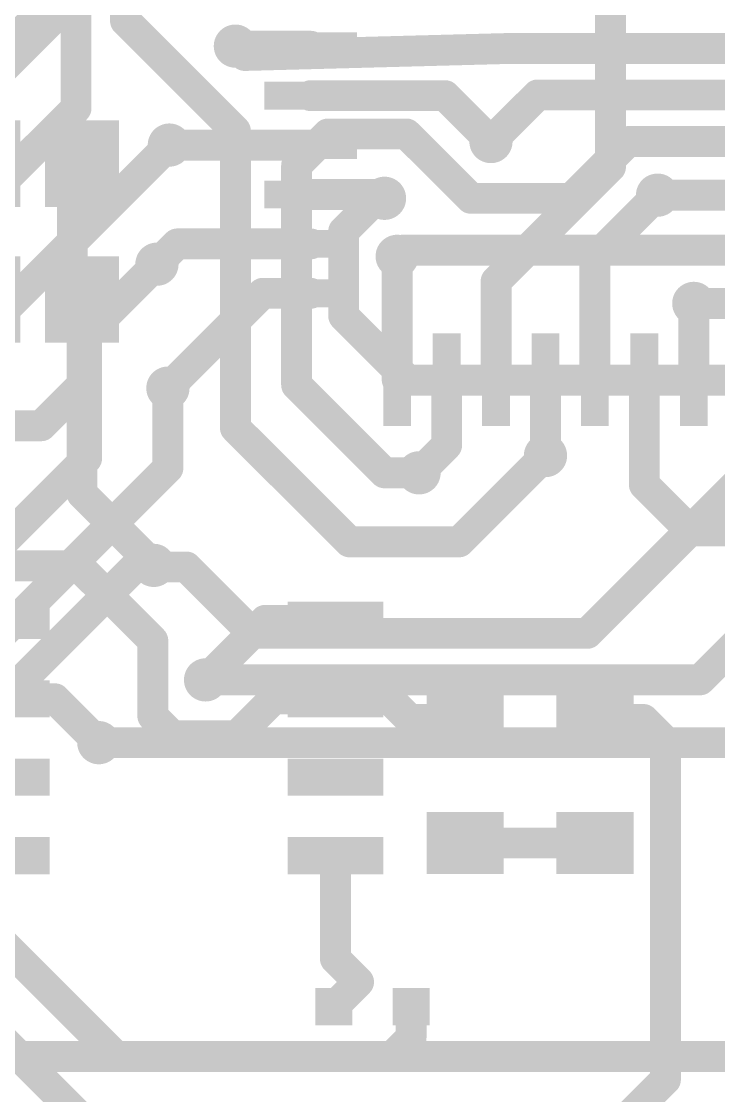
# Model space of a CAD drawing. Header units: millimetres. Extents: x -963 to 6509, y -1367 to 453.
# Drawn here: x -69.29 to -58.01, y 42.43 to 59.82 of the extents above; entities that cross this region are included whole.
import ezdxf

# ---------------------------------------------------------------- set-up
doc = ezdxf.new("R2010")
doc.units = ezdxf.units.MM
doc.header["$LTSCALE"] = 0.5
doc.layers.get('0').update_dxf_attribs({"lineweight": 60})
for name, color, linetype in [('BottomLayer', 5, 'Continuous'), ('MultiLayer', 9, 'Continuous'), ('TopLayer', 1, 'Continuous'), ('TopPaste', 8, 'Continuous'), ('ViaHoleLayer', 16, 'Continuous')]:
    doc.layers.add(name, color=color, linetype=linetype)

# ---------------------------------------------------------------- blocks, each defined once
blk = doc.blocks.new('32TQFP_7_7__8')
at = {"layer": 'TopLayer'}
for points in [[(-2.5750012, 3.45003628), (-2.5750012, 4.95003328), (-3.02499776, 3.45003628), (-3.02499776, 4.95003328)], [(-1.7750028, 3.45003628), (-1.7750028, 4.95003328), (-2.22499936, 3.45003628), (-2.22499936, 4.95003328)], [(-0.9750044, 3.45003628), (-0.9750044, 4.95003328), (-1.42500096, 3.45003628), (-1.42500096, 4.95003328)], [(-0.175006, 3.45003628), (-0.175006, 4.95003328), (-0.62500256, 3.45003628), (-0.62500256, 4.95003328)], [(0.6249924, 3.45003628), (0.6249924, 4.95003328), (0.17499584, 3.45003628), (0.17499584, 4.95003328)], [(1.4249908, 3.45003628), (1.4249908, 4.95003328), (0.9749942399999999, 3.45003628), (0.9749942399999999, 4.95003328)], [(2.2249892, 3.45003628), (2.2249892, 4.95003328), (1.77499264, 3.45003628), (1.77499264, 4.95003328)], [(3.0249876, 3.45003628), (3.0249876, 4.95003328), (2.57499104, 3.45003628), (2.57499104, 4.95003328)], [(-4.94999518, 2.5750393), (-3.44999818, 2.5750393), (-4.94999518, 3.02503586), (-3.44999818, 3.02503586)], [(3.44998802, 2.5750393), (4.94998502, 2.5750393), (3.44998802, 3.02503586), (4.94998502, 3.02503586)], [(-4.94999518, 1.7750409), (-3.44999818, 1.7750409), (-4.94999518, 2.22503746), (-3.44999818, 2.22503746)], [(3.44998802, 1.7750409), (4.94998502, 1.7750409), (3.44998802, 2.22503746), (4.94998502, 2.22503746)], [(-4.94999518, 0.9750424999999999), (-3.44999818, 0.9750424999999999), (-4.94999518, 1.42503906), (-3.44999818, 1.42503906)], [(3.44998802, 0.9750424999999999), (4.94998502, 0.9750424999999999), (3.44998802, 1.42503906), (4.94998502, 1.42503906)], [(-4.94999518, 0.1750441), (-3.44999818, 0.1750441), (-4.94999518, 0.6250406599999999), (-3.44999818, 0.6250406599999999)], [(3.44998802, 0.1750441), (4.94998502, 0.1750441), (3.44998802, 0.6250406599999999), (4.94998502, 0.6250406599999999)], [(-4.94999518, -0.6249543), (-3.44999818, -0.6249543), (-4.94999518, -0.17495774), (-3.44999818, -0.17495774)], [(3.44998802, -0.6249543), (4.94998502, -0.6249543), (3.44998802, -0.17495774), (4.94998502, -0.17495774)], [(-4.94999518, -1.4249527), (-3.44999818, -1.4249527), (-4.94999518, -0.97495614), (-3.44999818, -0.97495614)], [(3.44998802, -1.4249527), (4.94998502, -1.4249527), (3.44998802, -0.97495614), (4.94998502, -0.97495614)], [(-4.94999518, -2.2249511), (-3.44999818, -2.2249511), (-4.94999518, -1.77495454), (-3.44999818, -1.77495454)], [(3.44998802, -2.2249511), (4.94998502, -2.2249511), (3.44998802, -1.77495454), (4.94998502, -1.77495454)], [(-4.94999518, -3.0249495), (-3.44999818, -3.0249495), (-4.94999518, -2.57495294), (-3.44999818, -2.57495294)], [(3.44998802, -3.0249495), (4.94998502, -3.0249495), (3.44998802, -2.57495294), (4.94998502, -2.57495294)], [(-2.5750012, -4.94999772), (-2.5750012, -3.45000072), (-3.02499776, -4.94999772), (-3.02499776, -3.45000072)], [(-1.7750028, -4.94999772), (-1.7750028, -3.45000072), (-2.22499936, -4.94999772), (-2.22499936, -3.45000072)], [(-0.9750044, -4.94999772), (-0.9750044, -3.45000072), (-1.42500096, -4.94999772), (-1.42500096, -3.45000072)], [(-0.175006, -4.94999772), (-0.175006, -3.45000072), (-0.62500256, -4.94999772), (-0.62500256, -3.45000072)], [(0.6249924, -4.94999772), (0.6249924, -3.45000072), (0.17499584, -4.94999772), (0.17499584, -3.45000072)], [(1.4249908, -4.94999772), (1.4249908, -3.45000072), (0.9749942399999999, -4.94999772), (0.9749942399999999, -3.45000072)], [(2.2249892, -4.94999772), (2.2249892, -3.45000072), (1.77499264, -4.94999772), (1.77499264, -3.45000072)], [(3.0249876, -4.94999772), (3.0249876, -3.45000072), (2.57499104, -4.94999772), (2.57499104, -3.45000072)]]:
    blk.add_solid(points, dxfattribs=at)
at = {"layer": 'TopPaste'}
for points in [[(-2.5750012, 3.45003628), (-2.5750012, 4.95003328), (-3.02499776, 3.45003628), (-3.02499776, 4.95003328)], [(-1.7750028, 3.45003628), (-1.7750028, 4.95003328), (-2.22499936, 3.45003628), (-2.22499936, 4.95003328)], [(-0.9750044, 3.45003628), (-0.9750044, 4.95003328), (-1.42500096, 3.45003628), (-1.42500096, 4.95003328)], [(-0.175006, 3.45003628), (-0.175006, 4.95003328), (-0.62500256, 3.45003628), (-0.62500256, 4.95003328)], [(0.6249924, 3.45003628), (0.6249924, 4.95003328), (0.17499584, 3.45003628), (0.17499584, 4.95003328)], [(1.4249908, 3.45003628), (1.4249908, 4.95003328), (0.9749942399999999, 3.45003628), (0.9749942399999999, 4.95003328)], [(2.2249892, 3.45003628), (2.2249892, 4.95003328), (1.77499264, 3.45003628), (1.77499264, 4.95003328)], [(3.0249876, 3.45003628), (3.0249876, 4.95003328), (2.57499104, 3.45003628), (2.57499104, 4.95003328)], [(-4.94999518, 2.5750393), (-3.44999818, 2.5750393), (-4.94999518, 3.02503586), (-3.44999818, 3.02503586)], [(3.44998802, 2.5750393), (4.94998502, 2.5750393), (3.44998802, 3.02503586), (4.94998502, 3.02503586)], [(-4.94999518, 1.7750409), (-3.44999818, 1.7750409), (-4.94999518, 2.22503746), (-3.44999818, 2.22503746)], [(3.44998802, 1.7750409), (4.94998502, 1.7750409), (3.44998802, 2.22503746), (4.94998502, 2.22503746)], [(-4.94999518, 0.9750424999999999), (-3.44999818, 0.9750424999999999), (-4.94999518, 1.42503906), (-3.44999818, 1.42503906)], [(3.44998802, 0.9750424999999999), (4.94998502, 0.9750424999999999), (3.44998802, 1.42503906), (4.94998502, 1.42503906)], [(-4.94999518, 0.1750441), (-3.44999818, 0.1750441), (-4.94999518, 0.6250406599999999), (-3.44999818, 0.6250406599999999)], [(3.44998802, 0.1750441), (4.94998502, 0.1750441), (3.44998802, 0.6250406599999999), (4.94998502, 0.6250406599999999)], [(-4.94999518, -0.6249543), (-3.44999818, -0.6249543), (-4.94999518, -0.17495774), (-3.44999818, -0.17495774)], [(3.44998802, -0.6249543), (4.94998502, -0.6249543), (3.44998802, -0.17495774), (4.94998502, -0.17495774)], [(-4.94999518, -1.4249527), (-3.44999818, -1.4249527), (-4.94999518, -0.97495614), (-3.44999818, -0.97495614)], [(3.44998802, -1.4249527), (4.94998502, -1.4249527), (3.44998802, -0.97495614), (4.94998502, -0.97495614)], [(-4.94999518, -2.2249511), (-3.44999818, -2.2249511), (-4.94999518, -1.77495454), (-3.44999818, -1.77495454)], [(3.44998802, -2.2249511), (4.94998502, -2.2249511), (3.44998802, -1.77495454), (4.94998502, -1.77495454)], [(-4.94999518, -3.0249495), (-3.44999818, -3.0249495), (-4.94999518, -2.57495294), (-3.44999818, -2.57495294)], [(3.44998802, -3.0249495), (4.94998502, -3.0249495), (3.44998802, -2.57495294), (4.94998502, -2.57495294)], [(-2.5750012, -4.94999772), (-2.5750012, -3.45000072), (-3.02499776, -4.94999772), (-3.02499776, -3.45000072)], [(-1.7750028, -4.94999772), (-1.7750028, -3.45000072), (-2.22499936, -4.94999772), (-2.22499936, -3.45000072)], [(-0.9750044, -4.94999772), (-0.9750044, -3.45000072), (-1.42500096, -4.94999772), (-1.42500096, -3.45000072)], [(-0.175006, -4.94999772), (-0.175006, -3.45000072), (-0.62500256, -4.94999772), (-0.62500256, -3.45000072)], [(0.6249924, -4.94999772), (0.6249924, -3.45000072), (0.17499584, -4.94999772), (0.17499584, -3.45000072)], [(1.4249908, -4.94999772), (1.4249908, -3.45000072), (0.9749942399999999, -4.94999772), (0.9749942399999999, -3.45000072)], [(2.2249892, -4.94999772), (2.2249892, -3.45000072), (1.77499264, -4.94999772), (1.77499264, -3.45000072)], [(3.0249876, -4.94999772), (3.0249876, -3.45000072), (2.57499104, -4.94999772), (2.57499104, -3.45000072)]]:
    blk.add_solid(points, dxfattribs=at)
blk = doc.blocks.new('MCP_SO_8_9')
at = {"layer": 'TopLayer'}
for points in [[(-2.2050121, 1.92500504), (-1.6050133, 1.92500504), (-2.2050121, 3.47500448), (-1.6050133, 3.47500448)], [(-0.9350120999999999, 1.92500504), (-0.3350133, 1.92500504), (-0.9350120999999999, 3.47500448), (-0.3350133, 3.47500448)], [(0.3349879, 1.92500504), (0.9349867, 1.92500504), (0.3349879, 3.47500448), (0.9349867, 3.47500448)], [(1.6049879, 1.92500504), (2.2049867, 1.92500504), (1.6049879, 3.47500448), (2.2049867, 3.47500448)], [(-2.2050121, -3.47498416), (-1.6050133, -3.47498416), (-2.2050121, -1.92498472), (-1.6050133, -1.92498472)], [(-0.9350120999999999, -3.47498416), (-0.3350133, -3.47498416), (-0.9350120999999999, -1.92498472), (-0.3350133, -1.92498472)], [(0.3349879, -3.47498416), (0.9349867, -3.47498416), (0.3349879, -1.92498472), (0.9349867, -1.92498472)], [(1.6049879, -3.47498416), (2.2049867, -3.47498416), (1.6049879, -1.92498472), (2.2049867, -1.92498472)]]:
    blk.add_solid(points, dxfattribs=at)
at = {"layer": 'TopPaste'}
for points in [[(-2.2050121, 1.92500504), (-1.6050133, 1.92500504), (-2.2050121, 3.47500448), (-1.6050133, 3.47500448)], [(-0.9350120999999999, 1.92500504), (-0.3350133, 1.92500504), (-0.9350120999999999, 3.47500448), (-0.3350133, 3.47500448)], [(0.3349879, 1.92500504), (0.9349867, 1.92500504), (0.3349879, 3.47500448), (0.9349867, 3.47500448)], [(1.6049879, 1.92500504), (2.2049867, 1.92500504), (1.6049879, 3.47500448), (2.2049867, 3.47500448)], [(-2.2050121, -3.47498416), (-1.6050133, -3.47498416), (-2.2050121, -1.92498472), (-1.6050133, -1.92498472)], [(-0.9350120999999999, -3.47498416), (-0.3350133, -3.47498416), (-0.9350120999999999, -1.92498472), (-0.3350133, -1.92498472)], [(0.3349879, -3.47498416), (0.9349867, -3.47498416), (0.3349879, -1.92498472), (0.9349867, -1.92498472)], [(1.6049879, -3.47498416), (2.2049867, -3.47498416), (1.6049879, -1.92498472), (2.2049867, -1.92498472)]]:
    blk.add_solid(points, dxfattribs=at)
blk = doc.blocks.new('R0805_22')
at = {"layer": 'TopLayer'}
for points in [[(-1.49997922, -0.6249924), (-0.4999812199999999, -0.6249924), (-1.49997922, 0.62500764), (-0.4999812199999999, 0.62500764)], [(0.5000167799999999, -0.6249924), (1.50001478, -0.6249924), (0.5000167799999999, 0.62500764), (1.50001478, 0.62500764)]]:
    blk.add_solid(points, dxfattribs=at)
at = {"layer": 'TopPaste'}
for points in [[(-1.49997922, -0.6249924), (-0.4999812199999999, -0.6249924), (-1.49997922, 0.62500764), (-0.4999812199999999, 0.62500764)], [(0.5000167799999999, -0.6249924), (1.50001478, -0.6249924), (0.5000167799999999, 0.62500764), (1.50001478, 0.62500764)]]:
    blk.add_solid(points, dxfattribs=at)
blk = doc.blocks.new('R0805_24')
at = {"layer": 'TopLayer'}
for points in [[(-1.49995636, -0.62499748), (-0.49995836, -0.62499748), (-1.49995636, 0.62500256), (-0.49995836, 0.62500256)], [(0.50003964, -0.62499748), (1.50003764, -0.62499748), (0.50003964, 0.62500256), (1.50003764, 0.62500256)]]:
    blk.add_solid(points, dxfattribs=at)
at = {"layer": 'TopPaste'}
for points in [[(-1.49995636, -0.62499748), (-0.49995836, -0.62499748), (-1.49995636, 0.62500256), (-0.49995836, 0.62500256)], [(0.50003964, -0.62499748), (1.50003764, -0.62499748), (0.50003964, 0.62500256), (1.50003764, 0.62500256)]]:
    blk.add_solid(points, dxfattribs=at)
blk = doc.blocks.new('ZQ_4P_36')
at = {"layer": 'TopLayer'}
for points in [[(-1.79995576, 0.20000722), (-0.39995856, 0.20000722), (-1.79995576, 1.40000482), (-0.39995856, 1.40000482)], [(0.40003984, 0.20000722), (1.80003704, 0.20000722), (0.40003984, 1.40000482), (1.80003704, 1.40000482)], [(-1.79995576, -1.39998958), (-0.39995856, -1.39998958), (-1.79995576, -0.19999198), (-0.39995856, -0.19999198)], [(0.40003984, -1.39998958), (1.80003704, -1.39998958), (0.40003984, -0.19999198), (1.80003704, -0.19999198)]]:
    blk.add_solid(points, dxfattribs=at)
at = {"layer": 'TopPaste'}
for points in [[(-1.79995576, 0.20000722), (-0.39995856, 0.20000722), (-1.79995576, 1.40000482), (-0.39995856, 1.40000482)], [(0.40003984, 0.20000722), (1.80003704, 0.20000722), (0.40003984, 1.40000482), (1.80003704, 1.40000482)], [(-1.79995576, -1.39998958), (-0.39995856, -1.39998958), (-1.79995576, -0.19999198), (-0.39995856, -0.19999198)], [(0.40003984, -1.39998958), (1.80003704, -1.39998958), (0.40003984, -0.19999198), (1.80003704, -0.19999198)]]:
    blk.add_solid(points, dxfattribs=at)
blk = doc.blocks.new('R___P___38')
at = {"layer": 'TopLayer'}
for points in [[(-0.45000418, 0.84999576), (0.44999402, 0.84999576), (-0.45000418, 1.44999456), (0.44999402, 1.44999456)], [(-0.9249968799999999, -1.45002504), (-0.32499808, -1.45002504), (-0.9249968799999999, -0.8500262399999999), (-0.32499808, -0.8500262399999999)], [(0.32498792, -1.45002504), (0.9249867199999999, -1.45002504), (0.32498792, -0.8500262399999999), (0.9249867199999999, -0.8500262399999999)]]:
    blk.add_solid(points, dxfattribs=at)
at = {"layer": 'TopPaste'}
for points in [[(-0.45000418, 0.84999576), (0.44999402, 0.84999576), (-0.45000418, 1.44999456), (0.44999402, 1.44999456)], [(-0.9249968799999999, -1.45002504), (-0.32499808, -1.45002504), (-0.9249968799999999, -0.8500262399999999), (-0.32499808, -0.8500262399999999)], [(0.32498792, -1.45002504), (0.9249867199999999, -1.45002504), (0.32498792, -0.8500262399999999), (0.9249867199999999, -0.8500262399999999)]]:
    blk.add_solid(points, dxfattribs=at)

msp = doc.modelspace()

# ---------------------------------------------------------------- linework, layer by layer
at = {"layer": 'BottomLayer', "const_width": 0.499999}
for points in [[(-67.60375917609122, 59.83032031473178), (-67.60375917609122, 64.98652031473179)], [(-68.4048243760912, 58.41965511473177), (-68.4048243760912, 61.81406031473179)], [(-67.60375917609122, 59.83032031473178), (-65.8257591760912, 58.05232031473179)], [(-65.8257591760912, 59.42392031473179), (-65.67407037609121, 59.27223151473177)], [(-65.67407037609121, 59.27223151473177), (-61.3533779760912, 59.38709031473178)], [(-61.3533779760912, 59.38709031473178), (-54.17858917609121, 59.38709031473178)], [(-61.69002957609121, 57.87899071473177), (-60.93595437609122, 58.63306591473179)], [(-60.93595437609122, 58.63306591473179), (-50.86861357609121, 58.63306591473179)], [(-73.77595917609119, 53.04852031473177), (-68.4048243760912, 58.41965511473177)], [(-65.8257591760912, 53.24232231473178), (-65.8257591760912, 58.05232031473179)], [(-64.8351591760912, 57.49352031473177), (-64.32715917609121, 58.00152031473178)], [(-64.32715917609121, 58.00152031473178), (-63.0571591760912, 58.00152031473178)], [(-63.0571591760912, 58.00152031473178), (-62.01575917609119, 56.96012031473177)], [(-60.3901591760912, 56.96012031473177), (-59.4712379760912, 57.87904151473177)], [(-59.4712379760912, 57.87904151473177), (-48.74715477609121, 57.87904151473177)], [(-69.90774237609119, 54.80853711473179), (-66.89443877609119, 57.82184071473179)], [(-64.8351591760912, 53.93752031473178), (-64.8351591760912, 57.49352031473177)], [(-58.99315917609121, 57.01092031473178), (-46.8390559760912, 57.01092031473178)], [(-64.0731591760912, 56.42672031473177), (-63.5397591760912, 56.96012031473177)], [(-63.5397591760912, 56.96012031473177), (-63.41275917609121, 56.96012031473177)], [(-62.01575917609119, 56.96012031473177), (-60.3901591760912, 56.96012031473177)], [(-64.0731591760912, 55.05512031473179), (-64.0731591760912, 56.42672031473177)], [(-63.20727317609121, 56.02032031473178), (-63.10567317609122, 56.12192031473177)], [(-63.10567317609122, 56.12192031473177), (-54.95455917609121, 56.12192031473177)], [(-68.23403477609119, 54.75504471473178), (-67.0957591760912, 55.89332031473177)], [(-58.40728277609119, 55.25832031473178), (-55.38635917609122, 55.25832031473178)], [(-64.0731591760912, 55.05512031473179), (-63.03175917609121, 54.01372031473178)], [(-68.23403477609119, 52.74773351473178), (-68.23403477609119, 54.75504471473178)], [(-63.03175917609121, 54.01372031473178), (-57.31675917609121, 54.01372031473178)], [(-66.91795917609122, 52.59086311473177), (-66.91795917609122, 53.88672031473178)], [(-64.8351591760912, 53.93752031473178), (-63.41275917609121, 52.51512031473177)], [(-65.8257591760912, 53.24232231473178), (-63.98095717609121, 51.39752031473179)], [(-62.20427797609119, 51.39752031473179), (-60.8072779760912, 52.79452031473178)], [(-70.8549591760912, 50.12680911473177), (-68.23403477609119, 52.74773351473178)], [(-70.59811437609122, 48.91070791473177), (-66.91795917609122, 52.59086311473177)], [(-63.41275917609121, 52.51512031473177), (-62.85395917609119, 52.51512031473177)], [(-60.12970757609119, 49.91649711473178), (-57.6072843760912, 52.43892031473177)], [(-63.98095717609121, 51.39752031473179), (-62.20427797609119, 51.39752031473179)], [(-70.8549591760912, 47.58752031473179), (-67.45135917609122, 50.99112031473177)], [(-67.45135917609122, 50.99112031473177), (-67.4259591760912, 51.01652031473179)], [(-67.45135917609122, 50.99112031473177), (-66.6196107760912, 50.99112031473177)], [(-67.4259591760912, 51.01652031473179), (-67.14655917609122, 51.01652031473179)], [(-66.6196107760912, 50.99112031473177), (-65.54498757609122, 49.91649711473178)], [(-58.30720677609119, 49.16247271473179), (-56.7325591760912, 50.73712031473178)], [(-65.54498757609122, 49.91649711473178), (-60.12970757609119, 49.91649711473178)], [(-66.30835917609122, 49.16247271473179), (-58.30720677609119, 49.16247271473179)], [(-68.03627037609121, 48.14632031473178), (-51.95725757609119, 48.14632031473178)], [(-73.77595917609119, 47.51980391473177), (-67.3920755760912, 41.13592031473178)], [(-71.71855917609119, 47.02872031473177), (-67.75615917609122, 43.06632031473177)], [(-67.75615917609122, 43.06632031473177), (-44.56768637609122, 43.06632031473177)]]:
    msp.add_lwpolyline(points, dxfattribs=at)
at = {"layer": 'BottomLayer'}
for points, const_width in [([(-67.7287576560912, 59.83032031473178, 1), (-67.4787606960912, 59.83032031473178, 1)], 0.2499995), ([(-67.7287576560912, 59.83032031473178, 1), (-67.4787606960912, 59.83032031473178, 1)], 0.2499995), ([(-66.0007600960912, 59.42392031473179, 1), (-65.6507582560912, 59.42392031473179, 1)], 0.3499993), ([(-65.95075765609121, 59.42392031473179, 1), (-65.70076069609121, 59.42392031473179, 1)], 0.2499995), ([(-65.7990688560912, 59.27223151473177, 1), (-65.54907189609119, 59.27223151473177, 1)], 0.2499995), ([(-65.7990688560912, 59.27223151473177, 1), (-65.54907189609119, 59.27223151473177, 1)], 0.2499995), ([(-61.47837645609121, 59.38709031473178, 1), (-61.22837949609121, 59.38709031473178, 1)], 0.2499995), ([(-61.47837645609121, 59.38709031473178, 1), (-61.22837949609121, 59.38709031473178, 1)], 0.2499995), ([(-61.06095285609121, 58.63306591473179, 1), (-60.8109558960912, 58.63306591473179, 1)], 0.2499995), ([(-61.06095285609121, 58.63306591473179, 1), (-60.8109558960912, 58.63306591473179, 1)], 0.2499995), ([(-68.52982285609122, 58.41965511473177, 1), (-68.27982589609121, 58.41965511473177, 1)], 0.2499995), ([(-68.52982285609122, 58.41965511473177, 1), (-68.27982589609121, 58.41965511473177, 1)], 0.2499995), ([(-65.95075765609121, 58.05232031473179, 1), (-65.70076069609121, 58.05232031473179, 1)], 0.2499995), ([(-65.95075765609121, 58.05232031473179, 1), (-65.70076069609121, 58.05232031473179, 1)], 0.2499995), ([(-67.0694396960912, 57.82184071473179, 1), (-66.71943785609122, 57.82184071473179, 1)], 0.3499993), ([(-64.4521576560912, 58.00152031473178, 1), (-64.2021606960912, 58.00152031473178, 1)], 0.2499995), ([(-64.4521576560912, 58.00152031473178, 1), (-64.2021606960912, 58.00152031473178, 1)], 0.2499995), ([(-63.18215765609119, 58.00152031473178, 1), (-62.93216069609122, 58.00152031473178, 1)], 0.2499995), ([(-63.18215765609119, 58.00152031473178, 1), (-62.93216069609122, 58.00152031473178, 1)], 0.2499995), ([(-61.86503049609121, 57.87899071473177, 1), (-61.5150286560912, 57.87899071473177, 1)], 0.3499993), ([(-61.81502805609119, 57.87899071473177, 1), (-61.56503109609122, 57.87899071473177, 1)], 0.2499995), ([(-59.59623645609119, 57.87904151473177, 1), (-59.34623949609121, 57.87904151473177, 1)], 0.2499995), ([(-59.59623645609119, 57.87904151473177, 1), (-59.34623949609121, 57.87904151473177, 1)], 0.2499995), ([(-67.01943725609121, 57.82184071473179, 1), (-66.7694402960912, 57.82184071473179, 1)], 0.2499995), ([(-64.96015765609121, 57.49352031473177, 1), (-64.71016069609121, 57.49352031473177, 1)], 0.2499995), ([(-64.96015765609121, 57.49352031473177, 1), (-64.71016069609121, 57.49352031473177, 1)], 0.2499995), ([(-63.58776009609122, 56.96012031473177, 1), (-63.23775825609121, 56.96012031473177, 1)], 0.3499993), ([(-59.16816009609121, 57.01092031473178, 1), (-58.81815825609121, 57.01092031473178, 1)], 0.3499993), ([(-59.1181576560912, 57.01092031473178, 1), (-58.86816069609119, 57.01092031473178, 1)], 0.2499995), ([(-63.66475765609121, 56.96012031473177, 1), (-63.41476069609121, 56.96012031473177, 1)], 0.2499995), ([(-63.66475765609121, 56.96012031473177, 1), (-63.41476069609121, 56.96012031473177, 1)], 0.2499995), ([(-63.5377576560912, 56.96012031473177, 1), (-63.2877606960912, 56.96012031473177, 1)], 0.2499995), ([(-62.14075765609121, 56.96012031473177, 1), (-61.89076069609121, 56.96012031473177, 1)], 0.2499995), ([(-62.14075765609121, 56.96012031473177, 1), (-61.89076069609121, 56.96012031473177, 1)], 0.2499995), ([(-60.51515765609122, 56.96012031473177, 1), (-60.26516069609121, 56.96012031473177, 1)], 0.2499995), ([(-60.51515765609122, 56.96012031473177, 1), (-60.26516069609121, 56.96012031473177, 1)], 0.2499995), ([(-64.19815765609121, 56.42672031473177, 1), (-63.94816069609121, 56.42672031473177, 1)], 0.2499995), ([(-64.19815765609121, 56.42672031473177, 1), (-63.94816069609121, 56.42672031473177, 1)], 0.2499995), ([(-63.38227409609121, 56.02032031473178, 1), (-63.0322722560912, 56.02032031473178, 1)], 0.3499993), ([(-63.2306716560912, 56.12192031473177, 1), (-62.9806746960912, 56.12192031473177, 1)], 0.2499995), ([(-63.2306716560912, 56.12192031473177, 1), (-62.9806746960912, 56.12192031473177, 1)], 0.2499995), ([(-67.27076009609121, 55.89332031473177, 1), (-66.9207582560912, 55.89332031473177, 1)], 0.3499993), ([(-63.33227165609119, 56.02032031473178, 1), (-63.08227469609122, 56.02032031473178, 1)], 0.2499995), ([(-67.2207576560912, 55.89332031473177, 1), (-66.97076069609122, 55.89332031473177, 1)], 0.2499995), ([(-58.5822836960912, 55.25832031473178, 1), (-58.23228185609119, 55.25832031473178, 1)], 0.3499993), ([(-58.53228125609121, 55.25832031473178, 1), (-58.28228429609121, 55.25832031473178, 1)], 0.2499995), ([(-64.19815765609121, 55.05512031473179, 1), (-63.94816069609121, 55.05512031473179, 1)], 0.2499995), ([(-64.19815765609121, 55.05512031473179, 1), (-63.94816069609121, 55.05512031473179, 1)], 0.2499995), ([(-68.35903325609121, 54.75504471473178, 1), (-68.1090362960912, 54.75504471473178, 1)], 0.2499995), ([(-68.35903325609121, 54.75504471473178, 1), (-68.1090362960912, 54.75504471473178, 1)], 0.2499995), ([(-63.1567576560912, 54.01372031473178, 1), (-62.9067606960912, 54.01372031473178, 1)], 0.2499995), ([(-63.1567576560912, 54.01372031473178, 1), (-62.9067606960912, 54.01372031473178, 1)], 0.2499995), ([(-67.09296009609122, 53.88672031473178, 1), (-66.74295825609121, 53.88672031473178, 1)], 0.3499993), ([(-67.0429576560912, 53.88672031473178, 1), (-66.7929606960912, 53.88672031473178, 1)], 0.2499995), ([(-64.96015765609121, 53.93752031473178, 1), (-64.71016069609121, 53.93752031473178, 1)], 0.2499995), ([(-64.96015765609121, 53.93752031473178, 1), (-64.71016069609121, 53.93752031473178, 1)], 0.2499995), ([(-65.95075765609121, 53.24232231473178, 1), (-65.70076069609121, 53.24232231473178, 1)], 0.2499995), ([(-65.95075765609121, 53.24232231473178, 1), (-65.70076069609121, 53.24232231473178, 1)], 0.2499995), ([(-60.9822788960912, 52.79452031473178, 1), (-60.6322770560912, 52.79452031473178, 1)], 0.3499993), ([(-60.93227645609122, 52.79452031473178, 1), (-60.68227949609121, 52.79452031473178, 1)], 0.2499995), ([(-68.35903325609121, 52.74773351473178, 1), (-68.1090362960912, 52.74773351473178, 1)], 0.2499995), ([(-68.35903325609121, 52.74773351473178, 1), (-68.1090362960912, 52.74773351473178, 1)], 0.2499995), ([(-63.0289600960912, 52.51512031473177, 1), (-62.67895825609119, 52.51512031473177, 1)], 0.3499993), ([(-67.0429576560912, 52.59086311473177, 1), (-66.7929606960912, 52.59086311473177, 1)], 0.2499995), ([(-67.0429576560912, 52.59086311473177, 1), (-66.7929606960912, 52.59086311473177, 1)], 0.2499995), ([(-63.5377576560912, 52.51512031473177, 1), (-63.2877606960912, 52.51512031473177, 1)], 0.2499995), ([(-63.5377576560912, 52.51512031473177, 1), (-63.2877606960912, 52.51512031473177, 1)], 0.2499995), ([(-62.97895765609121, 52.51512031473177, 1), (-62.72896069609121, 52.51512031473177, 1)], 0.2499995), ([(-64.1059556560912, 51.39752031473179, 1), (-63.85595869609119, 51.39752031473179, 1)], 0.2499995), ([(-64.1059556560912, 51.39752031473179, 1), (-63.85595869609119, 51.39752031473179, 1)], 0.2499995), ([(-62.32927645609121, 51.39752031473179, 1), (-62.0792794960912, 51.39752031473179, 1)], 0.2499995), ([(-62.32927645609121, 51.39752031473179, 1), (-62.0792794960912, 51.39752031473179, 1)], 0.2499995), ([(-67.32156009609122, 51.01652031473179, 1), (-66.97155825609121, 51.01652031473179, 1)], 0.3499993), ([(-67.5763576560912, 50.99112031473177, 1), (-67.3263606960912, 50.99112031473177, 1)], 0.2499995), ([(-67.5763576560912, 50.99112031473177, 1), (-67.3263606960912, 50.99112031473177, 1)], 0.2499995), ([(-67.5763576560912, 50.99112031473177, 1), (-67.3263606960912, 50.99112031473177, 1)], 0.2499995), ([(-67.55095765609121, 51.01652031473179, 1), (-67.30096069609121, 51.01652031473179, 1)], 0.2499995), ([(-67.55095765609121, 51.01652031473179, 1), (-67.30096069609121, 51.01652031473179, 1)], 0.2499995), ([(-67.2715576560912, 51.01652031473179, 1), (-67.0215606960912, 51.01652031473179, 1)], 0.2499995), ([(-66.7446092560912, 50.99112031473177, 1), (-66.49461229609119, 50.99112031473177, 1)], 0.2499995), ([(-66.7446092560912, 50.99112031473177, 1), (-66.49461229609119, 50.99112031473177, 1)], 0.2499995), ([(-65.6699860560912, 49.91649711473178, 1), (-65.4199890960912, 49.91649711473178, 1)], 0.2499995), ([(-65.6699860560912, 49.91649711473178, 1), (-65.4199890960912, 49.91649711473178, 1)], 0.2499995), ([(-60.25470605609121, 49.91649711473178, 1), (-60.0047090960912, 49.91649711473178, 1)], 0.2499995), ([(-60.25470605609121, 49.91649711473178, 1), (-60.0047090960912, 49.91649711473178, 1)], 0.2499995), ([(-66.48336009609122, 49.16247271473179, 1), (-66.13335825609121, 49.16247271473179, 1)], 0.3499993), ([(-66.4333576560912, 49.16247271473179, 1), (-66.1833606960912, 49.16247271473179, 1)], 0.2499995), ([(-58.43220525609121, 49.16247271473179, 1), (-58.1822082960912, 49.16247271473179, 1)], 0.2499995), ([(-58.43220525609121, 49.16247271473179, 1), (-58.1822082960912, 49.16247271473179, 1)], 0.2499995), ([(-68.21127129609121, 48.14632031473178, 1), (-67.86126945609121, 48.14632031473178, 1)], 0.3499993), ([(-68.1612688560912, 48.14632031473178, 1), (-67.9112718960912, 48.14632031473178, 1)], 0.2499995), ([(-67.8811576560912, 43.06632031473177, 1), (-67.6311606960912, 43.06632031473177, 1)], 0.2499995), ([(-67.8811576560912, 43.06632031473177, 1), (-67.6311606960912, 43.06632031473177, 1)], 0.2499995)]:
    msp.add_lwpolyline(points, format="xyb", close=True, dxfattribs=dict(at, const_width=const_width))
at = {"layer": 'MultiLayer', "const_width": 0.3499993}
for points in [[(-66.0007600960912, 59.42392031473179, 1), (-65.6507582560912, 59.42392031473179, 1)], [(-67.0694396960912, 57.82184071473179, 1), (-66.71943785609122, 57.82184071473179, 1)], [(-61.86503049609121, 57.87899071473177, 1), (-61.5150286560912, 57.87899071473177, 1)], [(-63.58776009609122, 56.96012031473177, 1), (-63.23775825609121, 56.96012031473177, 1)], [(-59.16816009609121, 57.01092031473178, 1), (-58.81815825609121, 57.01092031473178, 1)], [(-63.38227409609121, 56.02032031473178, 1), (-63.0322722560912, 56.02032031473178, 1)], [(-67.27076009609121, 55.89332031473177, 1), (-66.9207582560912, 55.89332031473177, 1)], [(-58.5822836960912, 55.25832031473178, 1), (-58.23228185609119, 55.25832031473178, 1)], [(-67.09296009609122, 53.88672031473178, 1), (-66.74295825609121, 53.88672031473178, 1)], [(-60.9822788960912, 52.79452031473178, 1), (-60.6322770560912, 52.79452031473178, 1)], [(-63.0289600960912, 52.51512031473177, 1), (-62.67895825609119, 52.51512031473177, 1)], [(-67.32156009609122, 51.01652031473179, 1), (-66.97155825609121, 51.01652031473179, 1)], [(-66.48336009609122, 49.16247271473179, 1), (-66.13335825609121, 49.16247271473179, 1)], [(-68.21127129609121, 48.14632031473178, 1), (-67.86126945609121, 48.14632031473178, 1)]]:
    msp.add_lwpolyline(points, format="xyb", close=True, dxfattribs=at)
at = {"layer": 'TopLayer', "const_width": 0.499999}
for points in [[(-69.91515917609121, 59.01752031473177), (-65.4572559760912, 63.47542351473177)], [(-69.90774237609119, 58.73812031473179), (-65.4572559760912, 63.18860671473178)], [(-59.75515917609121, 57.46812031473178), (-59.75515917609121, 60.84632031473177)], [(-65.8257591760912, 59.42392031473179), (-65.82367637609121, 59.42183751473178)], [(-65.82367637609121, 59.42183751473178), (-64.60727037609121, 59.42183751473178)], [(-64.60727037609121, 58.62183911473178), (-62.43287797609119, 58.62183911473178)], [(-62.43287797609119, 58.62183911473178), (-61.69002957609121, 57.87899071473177)], [(-66.89443877609119, 57.82184071473179), (-64.60727037609121, 57.82184071473179)], [(-68.30774557609121, 57.07584271473178), (-68.30774557609121, 57.52156191473179)], [(-61.60727637609119, 55.61600311473177), (-59.75515917609121, 57.46812031473178)], [(-68.46446357609119, 57.07584271473178), (-68.30774557609121, 57.07584271473178)], [(-68.46446357609119, 55.32156631473177), (-68.46446357609119, 57.07584271473178)], [(-64.60727037609121, 57.02184231473177), (-63.47448117609122, 57.02184231473177)], [(-63.47448117609122, 57.02184231473177), (-63.41275917609121, 56.96012031473177)], [(-60.00727957609121, 55.99679991473178), (-58.99315917609121, 57.01092031473178)], [(-67.0957591760912, 55.89332031473177), (-66.7672355760912, 56.22184391473178)], [(-66.7672355760912, 56.22184391473178), (-64.60727037609121, 56.22184391473178)], [(-63.20727317609121, 54.02179751473179), (-63.20727317609121, 56.02032031473178)], [(-60.00727957609121, 54.02179751473179), (-60.00727957609121, 55.99679991473178)], [(-61.60727637609119, 54.02179751473179), (-61.60727637609119, 55.61600311473177)], [(-66.91795917609122, 53.88672031473178), (-65.3828339760912, 55.42184551473179)], [(-65.3828339760912, 55.42184551473179), (-64.60727037609121, 55.42184551473179)], [(-68.46446357609119, 55.32156631473177), (-68.30774557609121, 55.32156631473177)], [(-68.30774557609121, 53.93752031473178), (-68.30774557609121, 55.32156631473177)], [(-58.40728277609119, 54.02179751473179), (-58.40728277609119, 55.25832031473178)], [(-62.40727477609121, 52.96180471473178), (-62.40727477609121, 54.02179751473179)], [(-60.8072779760912, 52.79452031473178), (-60.8072779760912, 54.02179751473179)], [(-59.20728117609121, 52.32340111473178), (-59.20728117609121, 54.02179751473179)], [(-68.96814557609122, 53.27712031473177), (-68.30774557609121, 53.93752031473178)], [(-68.30774557609121, 52.17770671473178), (-68.30774557609121, 53.93752031473178)], [(-70.6263591760912, 53.27712031473177), (-68.96814557609122, 53.27712031473177)], [(-62.85395917609119, 52.51512031473177), (-62.40727477609121, 52.96180471473178)], [(-59.20728117609121, 52.32340111473178), (-58.45975917609121, 51.57587911473178)], [(-68.30774557609121, 52.17770671473178), (-67.14655917609122, 51.01652031473179)], [(-58.45975917609121, 51.57587911473178), (-55.4371591760912, 51.57587911473178)], [(-70.41970477609121, 51.00991631473178), (-68.3737347760912, 51.00991631473178)], [(-68.3737347760912, 51.00991631473178), (-67.16235797609122, 49.79853951473177)], [(-66.30835917609122, 49.16247271473179), (-65.34402277609121, 50.12680911473177)], [(-65.34402277609121, 50.12680911473177), (-64.20727117609121, 50.12680911473177)], [(-67.16235797609122, 48.57740911473178), (-67.16235797609122, 49.79853951473177)], [(-69.6072603760912, 48.85680911473179), (-68.74675917609122, 48.85680911473179)], [(-68.74675917609122, 48.85680911473179), (-68.03627037609121, 48.14632031473178)], [(-65.80107037609122, 48.25681031473178), (-65.20107157609121, 48.85680911473179)], [(-65.20107157609121, 48.85680911473179), (-64.20727117609121, 48.85680911473179)], [(-64.20727117609121, 48.85680911473179), (-63.33655917609121, 48.85680911473179)], [(-63.33655917609121, 48.85680911473179), (-63.00158397609121, 48.52183391473179)], [(-67.16235797609122, 48.57740911473178), (-66.84175917609122, 48.25681031473178)], [(-63.00158397609121, 48.52183391473179), (-62.1072499760912, 48.52183391473179)], [(-60.00727957609121, 48.52183391473179), (-59.22175917609121, 48.52183391473179)], [(-59.22175917609121, 48.52183391473179), (-58.8661591760912, 48.16623391473178)], [(-66.84175917609122, 48.25681031473178), (-65.80107037609122, 48.25681031473178)], [(-58.8661591760912, 42.68913031473178), (-58.8661591760912, 48.16623391473178)], [(-62.1072499760912, 46.52183791473178), (-60.00727957609121, 46.52183791473178)], [(-64.20727117609121, 44.64691151473178), (-64.20727117609121, 46.31680911473177)], [(-64.20727117609121, 44.64691151473178), (-63.8323163760912, 44.27195671473177)], [(-64.2327219760912, 43.87155111473177), (-63.8323163760912, 44.27195671473177)], [(-62.98273717609121, 43.36934231473177), (-62.98273717609121, 43.87155111473177)], [(-63.2857591760912, 43.06632031473177), (-62.98273717609121, 43.36934231473177)], [(-70.65175917609122, 43.06632031473177), (-63.2857591760912, 43.06632031473177)], [(-59.98375917609121, 41.57153031473177), (-58.8661591760912, 42.68913031473178)]]:
    msp.add_lwpolyline(points, dxfattribs=at)
at = {"layer": 'TopLayer'}
for points, const_width in [([(-66.0007600960912, 59.42392031473179, 1), (-65.6507582560912, 59.42392031473179, 1)], 0.3499993), ([(-65.95075765609121, 59.42392031473179, 1), (-65.70076069609121, 59.42392031473179, 1)], 0.2499995), ([(-65.9486748560912, 59.42183751473178, 1), (-65.6986778960912, 59.42183751473178, 1)], 0.2499995), ([(-65.9486748560912, 59.42183751473178, 1), (-65.6986778960912, 59.42183751473178, 1)], 0.2499995), ([(-64.7322688560912, 59.42183751473178, 1), (-64.48227189609119, 59.42183751473178, 1)], 0.2499995), ([(-64.7322688560912, 58.62183911473178, 1), (-64.48227189609119, 58.62183911473178, 1)], 0.2499995), ([(-62.55787645609121, 58.62183911473178, 1), (-62.3078794960912, 58.62183911473178, 1)], 0.2499995), ([(-62.55787645609121, 58.62183911473178, 1), (-62.3078794960912, 58.62183911473178, 1)], 0.2499995), ([(-67.0694396960912, 57.82184071473179, 1), (-66.71943785609122, 57.82184071473179, 1)], 0.3499993), ([(-61.86503049609121, 57.87899071473177, 1), (-61.5150286560912, 57.87899071473177, 1)], 0.3499993), ([(-61.81502805609119, 57.87899071473177, 1), (-61.56503109609122, 57.87899071473177, 1)], 0.2499995), ([(-67.01943725609121, 57.82184071473179, 1), (-66.7694402960912, 57.82184071473179, 1)], 0.2499995), ([(-64.7322688560912, 57.82184071473179, 1), (-64.48227189609119, 57.82184071473179, 1)], 0.2499995), ([(-68.4327440560912, 57.52156191473179, 1), (-68.18274709609119, 57.52156191473179, 1)], 0.2499995), ([(-59.8801576560912, 57.46812031473178, 1), (-59.6301606960912, 57.46812031473178, 1)], 0.2499995), ([(-59.8801576560912, 57.46812031473178, 1), (-59.6301606960912, 57.46812031473178, 1)], 0.2499995), ([(-68.58946205609121, 57.07584271473178, 1), (-68.3394650960912, 57.07584271473178, 1)], 0.2499995), ([(-68.58946205609121, 57.07584271473178, 1), (-68.3394650960912, 57.07584271473178, 1)], 0.2499995), ([(-68.4327440560912, 57.07584271473178, 1), (-68.18274709609119, 57.07584271473178, 1)], 0.2499995), ([(-68.4327440560912, 57.07584271473178, 1), (-68.18274709609119, 57.07584271473178, 1)], 0.2499995), ([(-64.7322688560912, 57.02184231473177, 1), (-64.48227189609119, 57.02184231473177, 1)], 0.2499995), ([(-63.58776009609122, 56.96012031473177, 1), (-63.23775825609121, 56.96012031473177, 1)], 0.3499993), ([(-63.59947965609121, 57.02184231473177, 1), (-63.3494826960912, 57.02184231473177, 1)], 0.2499995), ([(-63.59947965609121, 57.02184231473177, 1), (-63.3494826960912, 57.02184231473177, 1)], 0.2499995), ([(-59.16816009609121, 57.01092031473178, 1), (-58.81815825609121, 57.01092031473178, 1)], 0.3499993), ([(-59.1181576560912, 57.01092031473178, 1), (-58.86816069609119, 57.01092031473178, 1)], 0.2499995), ([(-63.5377576560912, 56.96012031473177, 1), (-63.2877606960912, 56.96012031473177, 1)], 0.2499995), ([(-66.89223405609121, 56.22184391473178, 1), (-66.64223709609121, 56.22184391473178, 1)], 0.2499995), ([(-66.89223405609121, 56.22184391473178, 1), (-66.64223709609121, 56.22184391473178, 1)], 0.2499995), ([(-64.7322688560912, 56.22184391473178, 1), (-64.48227189609119, 56.22184391473178, 1)], 0.2499995), ([(-63.38227409609121, 56.02032031473178, 1), (-63.0322722560912, 56.02032031473178, 1)], 0.3499993), ([(-67.27076009609121, 55.89332031473177, 1), (-66.9207582560912, 55.89332031473177, 1)], 0.3499993), ([(-63.33227165609119, 56.02032031473178, 1), (-63.08227469609122, 56.02032031473178, 1)], 0.2499995), ([(-60.1322780560912, 55.99679991473178, 1), (-59.88228109609119, 55.99679991473178, 1)], 0.2499995), ([(-60.1322780560912, 55.99679991473178, 1), (-59.88228109609119, 55.99679991473178, 1)], 0.2499995), ([(-67.2207576560912, 55.89332031473177, 1), (-66.97076069609122, 55.89332031473177, 1)], 0.2499995), ([(-61.73227485609121, 55.61600311473177, 1), (-61.4822778960912, 55.61600311473177, 1)], 0.2499995), ([(-61.73227485609121, 55.61600311473177, 1), (-61.4822778960912, 55.61600311473177, 1)], 0.2499995), ([(-65.5078324560912, 55.42184551473179, 1), (-65.25783549609122, 55.42184551473179, 1)], 0.2499995), ([(-65.5078324560912, 55.42184551473179, 1), (-65.25783549609122, 55.42184551473179, 1)], 0.2499995), ([(-64.7322688560912, 55.42184551473179, 1), (-64.48227189609119, 55.42184551473179, 1)], 0.2499995), ([(-68.58946205609121, 55.32156631473177, 1), (-68.3394650960912, 55.32156631473177, 1)], 0.2499995), ([(-68.58946205609121, 55.32156631473177, 1), (-68.3394650960912, 55.32156631473177, 1)], 0.2499995), ([(-68.4327440560912, 55.32156631473177, 1), (-68.18274709609119, 55.32156631473177, 1)], 0.2499995), ([(-68.4327440560912, 55.32156631473177, 1), (-68.18274709609119, 55.32156631473177, 1)], 0.2499995), ([(-58.5822836960912, 55.25832031473178, 1), (-58.23228185609119, 55.25832031473178, 1)], 0.3499993), ([(-58.53228125609121, 55.25832031473178, 1), (-58.28228429609121, 55.25832031473178, 1)], 0.2499995), ([(-63.33227165609119, 54.02179751473179, 1), (-63.08227469609122, 54.02179751473179, 1)], 0.2499995), ([(-62.5322732560912, 54.02179751473179, 1), (-62.2822762960912, 54.02179751473179, 1)], 0.2499995), ([(-61.73227485609121, 54.02179751473179, 1), (-61.4822778960912, 54.02179751473179, 1)], 0.2499995), ([(-60.93227645609122, 54.02179751473179, 1), (-60.68227949609121, 54.02179751473179, 1)], 0.2499995), ([(-60.1322780560912, 54.02179751473179, 1), (-59.88228109609119, 54.02179751473179, 1)], 0.2499995), ([(-59.3322796560912, 54.02179751473179, 1), (-59.0822826960912, 54.02179751473179, 1)], 0.2499995), ([(-58.53228125609121, 54.02179751473179, 1), (-58.28228429609121, 54.02179751473179, 1)], 0.2499995), ([(-68.4327440560912, 53.93752031473178, 1), (-68.18274709609119, 53.93752031473178, 1)], 0.2499995), ([(-68.4327440560912, 53.93752031473178, 1), (-68.18274709609119, 53.93752031473178, 1)], 0.2499995), ([(-68.4327440560912, 53.93752031473178, 1), (-68.18274709609119, 53.93752031473178, 1)], 0.2499995), ([(-67.09296009609122, 53.88672031473178, 1), (-66.74295825609121, 53.88672031473178, 1)], 0.3499993), ([(-67.0429576560912, 53.88672031473178, 1), (-66.7929606960912, 53.88672031473178, 1)], 0.2499995), ([(-69.0931440560912, 53.27712031473177, 1), (-68.8431470960912, 53.27712031473177, 1)], 0.2499995), ([(-69.0931440560912, 53.27712031473177, 1), (-68.8431470960912, 53.27712031473177, 1)], 0.2499995), ([(-62.5322732560912, 52.96180471473178, 1), (-62.2822762960912, 52.96180471473178, 1)], 0.2499995), ([(-62.5322732560912, 52.96180471473178, 1), (-62.2822762960912, 52.96180471473178, 1)], 0.2499995), ([(-60.9822788960912, 52.79452031473178, 1), (-60.6322770560912, 52.79452031473178, 1)], 0.3499993), ([(-60.93227645609122, 52.79452031473178, 1), (-60.68227949609121, 52.79452031473178, 1)], 0.2499995), ([(-63.0289600960912, 52.51512031473177, 1), (-62.67895825609119, 52.51512031473177, 1)], 0.3499993), ([(-62.97895765609121, 52.51512031473177, 1), (-62.72896069609121, 52.51512031473177, 1)], 0.2499995), ([(-59.3322796560912, 52.32340111473178, 1), (-59.0822826960912, 52.32340111473178, 1)], 0.2499995), ([(-59.3322796560912, 52.32340111473178, 1), (-59.0822826960912, 52.32340111473178, 1)], 0.2499995), ([(-68.4327440560912, 52.17770671473178, 1), (-68.18274709609119, 52.17770671473178, 1)], 0.2499995), ([(-68.4327440560912, 52.17770671473178, 1), (-68.18274709609119, 52.17770671473178, 1)], 0.2499995), ([(-58.5847576560912, 51.57587911473178, 1), (-58.33476069609119, 51.57587911473178, 1)], 0.2499995), ([(-58.5847576560912, 51.57587911473178, 1), (-58.33476069609119, 51.57587911473178, 1)], 0.2499995), ([(-67.32156009609122, 51.01652031473179, 1), (-66.97155825609121, 51.01652031473179, 1)], 0.3499993), ([(-68.49873325609121, 51.00991631473178, 1), (-68.24873629609121, 51.00991631473178, 1)], 0.2499995), ([(-68.49873325609121, 51.00991631473178, 1), (-68.24873629609121, 51.00991631473178, 1)], 0.2499995), ([(-67.2715576560912, 51.01652031473179, 1), (-67.0215606960912, 51.01652031473179, 1)], 0.2499995), ([(-65.4690212560912, 50.12680911473177, 1), (-65.21902429609119, 50.12680911473177, 1)], 0.2499995), ([(-65.4690212560912, 50.12680911473177, 1), (-65.21902429609119, 50.12680911473177, 1)], 0.2499995), ([(-64.3322696560912, 50.12680911473177, 1), (-64.0822726960912, 50.12680911473177, 1)], 0.2499995), ([(-67.2873564560912, 49.79853951473177, 1), (-67.0373594960912, 49.79853951473177, 1)], 0.2499995), ([(-67.2873564560912, 49.79853951473177, 1), (-67.0373594960912, 49.79853951473177, 1)], 0.2499995), ([(-66.48336009609122, 49.16247271473179, 1), (-66.13335825609121, 49.16247271473179, 1)], 0.3499993), ([(-66.4333576560912, 49.16247271473179, 1), (-66.1833606960912, 49.16247271473179, 1)], 0.2499995), ([(-68.8717576560912, 48.85680911473179, 1), (-68.6217606960912, 48.85680911473179, 1)], 0.2499995), ([(-68.8717576560912, 48.85680911473179, 1), (-68.6217606960912, 48.85680911473179, 1)], 0.2499995), ([(-65.3260700560912, 48.85680911473179, 1), (-65.07607309609119, 48.85680911473179, 1)], 0.2499995), ([(-65.3260700560912, 48.85680911473179, 1), (-65.07607309609119, 48.85680911473179, 1)], 0.2499995), ([(-64.3322696560912, 48.85680911473179, 1), (-64.0822726960912, 48.85680911473179, 1)], 0.2499995), ([(-64.3322696560912, 48.85680911473179, 1), (-64.0822726960912, 48.85680911473179, 1)], 0.2499995), ([(-63.4615576560912, 48.85680911473179, 1), (-63.2115606960912, 48.85680911473179, 1)], 0.2499995), ([(-63.4615576560912, 48.85680911473179, 1), (-63.2115606960912, 48.85680911473179, 1)], 0.2499995), ([(-67.2873564560912, 48.57740911473178, 1), (-67.0373594960912, 48.57740911473178, 1)], 0.2499995), ([(-67.2873564560912, 48.57740911473178, 1), (-67.0373594960912, 48.57740911473178, 1)], 0.2499995), ([(-63.1265824560912, 48.52183391473179, 1), (-62.8765854960912, 48.52183391473179, 1)], 0.2499995), ([(-63.1265824560912, 48.52183391473179, 1), (-62.8765854960912, 48.52183391473179, 1)], 0.2499995), ([(-62.23224845609121, 48.52183391473179, 1), (-61.98225149609121, 48.52183391473179, 1)], 0.2499995), ([(-60.1322780560912, 48.52183391473179, 1), (-59.88228109609119, 48.52183391473179, 1)], 0.2499995), ([(-59.3467576560912, 48.52183391473179, 1), (-59.0967606960912, 48.52183391473179, 1)], 0.2499995), ([(-59.3467576560912, 48.52183391473179, 1), (-59.0967606960912, 48.52183391473179, 1)], 0.2499995), ([(-68.21127129609121, 48.14632031473178, 1), (-67.86126945609121, 48.14632031473178, 1)], 0.3499993), ([(-68.1612688560912, 48.14632031473178, 1), (-67.9112718960912, 48.14632031473178, 1)], 0.2499995), ([(-66.9667576560912, 48.25681031473178, 1), (-66.7167606960912, 48.25681031473178, 1)], 0.2499995), ([(-66.9667576560912, 48.25681031473178, 1), (-66.7167606960912, 48.25681031473178, 1)], 0.2499995), ([(-65.9260688560912, 48.25681031473178, 1), (-65.6760718960912, 48.25681031473178, 1)], 0.2499995), ([(-65.9260688560912, 48.25681031473178, 1), (-65.6760718960912, 48.25681031473178, 1)], 0.2499995), ([(-58.99115765609122, 48.16623391473178, 1), (-58.74116069609121, 48.16623391473178, 1)], 0.2499995), ([(-58.99115765609122, 48.16623391473178, 1), (-58.74116069609121, 48.16623391473178, 1)], 0.2499995), ([(-62.23224845609121, 46.52183791473178, 1), (-61.98225149609121, 46.52183791473178, 1)], 0.2499995), ([(-60.1322780560912, 46.52183791473178, 1), (-59.88228109609119, 46.52183791473178, 1)], 0.2499995), ([(-64.3322696560912, 46.31680911473177, 1), (-64.0822726960912, 46.31680911473177, 1)], 0.2499995), ([(-64.3322696560912, 44.64691151473178, 1), (-64.0822726960912, 44.64691151473178, 1)], 0.2499995), ([(-64.3322696560912, 44.64691151473178, 1), (-64.0822726960912, 44.64691151473178, 1)], 0.2499995), ([(-63.95731485609122, 44.27195671473177, 1), (-63.70731789609121, 44.27195671473177, 1)], 0.2499995), ([(-63.95731485609122, 44.27195671473177, 1), (-63.70731789609121, 44.27195671473177, 1)], 0.2499995), ([(-64.35772045609122, 43.87155111473177, 1), (-64.10772349609121, 43.87155111473177, 1)], 0.2499995), ([(-63.10773565609119, 43.87155111473177, 1), (-62.85773869609122, 43.87155111473177, 1)], 0.2499995), ([(-63.10773565609119, 43.36934231473177, 1), (-62.85773869609122, 43.36934231473177, 1)], 0.2499995), ([(-63.10773565609119, 43.36934231473177, 1), (-62.85773869609122, 43.36934231473177, 1)], 0.2499995), ([(-63.41075765609119, 43.06632031473177, 1), (-63.16076069609122, 43.06632031473177, 1)], 0.2499995), ([(-63.41075765609119, 43.06632031473177, 1), (-63.16076069609122, 43.06632031473177, 1)], 0.2499995), ([(-58.99115765609122, 42.68913031473178, 1), (-58.74116069609121, 42.68913031473178, 1)], 0.2499995), ([(-58.99115765609122, 42.68913031473178, 1), (-58.74116069609121, 42.68913031473178, 1)], 0.2499995)]:
    msp.add_lwpolyline(points, format="xyb", close=True, dxfattribs=dict(at, const_width=const_width))
at = {"layer": 'ViaHoleLayer', "const_width": 0.1999996}
for points in [[(-65.9257589760912, 59.42392031473179, 1), (-65.72575937609122, 59.42392031473179, 1)], [(-66.9944385760912, 57.82184071473179, 1), (-66.79443897609121, 57.82184071473179, 1)], [(-61.79002937609121, 57.87899071473177, 1), (-61.5900297760912, 57.87899071473177, 1)], [(-63.51275897609119, 56.96012031473177, 1), (-63.31275937609121, 56.96012031473177, 1)], [(-59.09315897609122, 57.01092031473178, 1), (-58.89315937609121, 57.01092031473178, 1)], [(-63.30727297609121, 56.02032031473178, 1), (-63.1072733760912, 56.02032031473178, 1)], [(-67.19575897609121, 55.89332031473177, 1), (-66.9957593760912, 55.89332031473177, 1)], [(-58.5072825760912, 55.25832031473178, 1), (-58.30728297609122, 55.25832031473178, 1)], [(-67.0179589760912, 53.88672031473178, 1), (-66.81795937609121, 53.88672031473178, 1)], [(-60.90727777609121, 52.79452031473178, 1), (-60.70727817609119, 52.79452031473178, 1)], [(-62.9539589760912, 52.51512031473177, 1), (-62.75395937609122, 52.51512031473177, 1)], [(-67.2465589760912, 51.01652031473179, 1), (-67.04655937609121, 51.01652031473179, 1)], [(-66.4083589760912, 49.16247271473179, 1), (-66.20835937609121, 49.16247271473179, 1)], [(-68.13627017609122, 48.14632031473178, 1), (-67.9362705760912, 48.14632031473178, 1)]]:
    msp.add_lwpolyline(points, format="xyb", close=True, dxfattribs=at)

# ---------------------------------------------------------------- block references
msp.add_blockref('32TQFP_7_7__8', (-60.40727369609121, 58.22179673473178))
for name, p, rotation in [('ZQ_4P_36', (-69.10773635609121, 56.42152347473177), 90), ('MCP_SO_8_9', (-66.9072759360912, 48.22179641473178), 270), ('R0805_22', (-62.1072753760912, 47.52179527473177), 90), ('R0805_24', (-60.00727703609121, 47.52179527473177), 90), ('R___P___38', (-63.6077346560912, 42.72152547473178), 180)]:
    msp.add_blockref(name, p, dxfattribs=dict(rotation=rotation))

doc.saveas('drawing.dxf')
